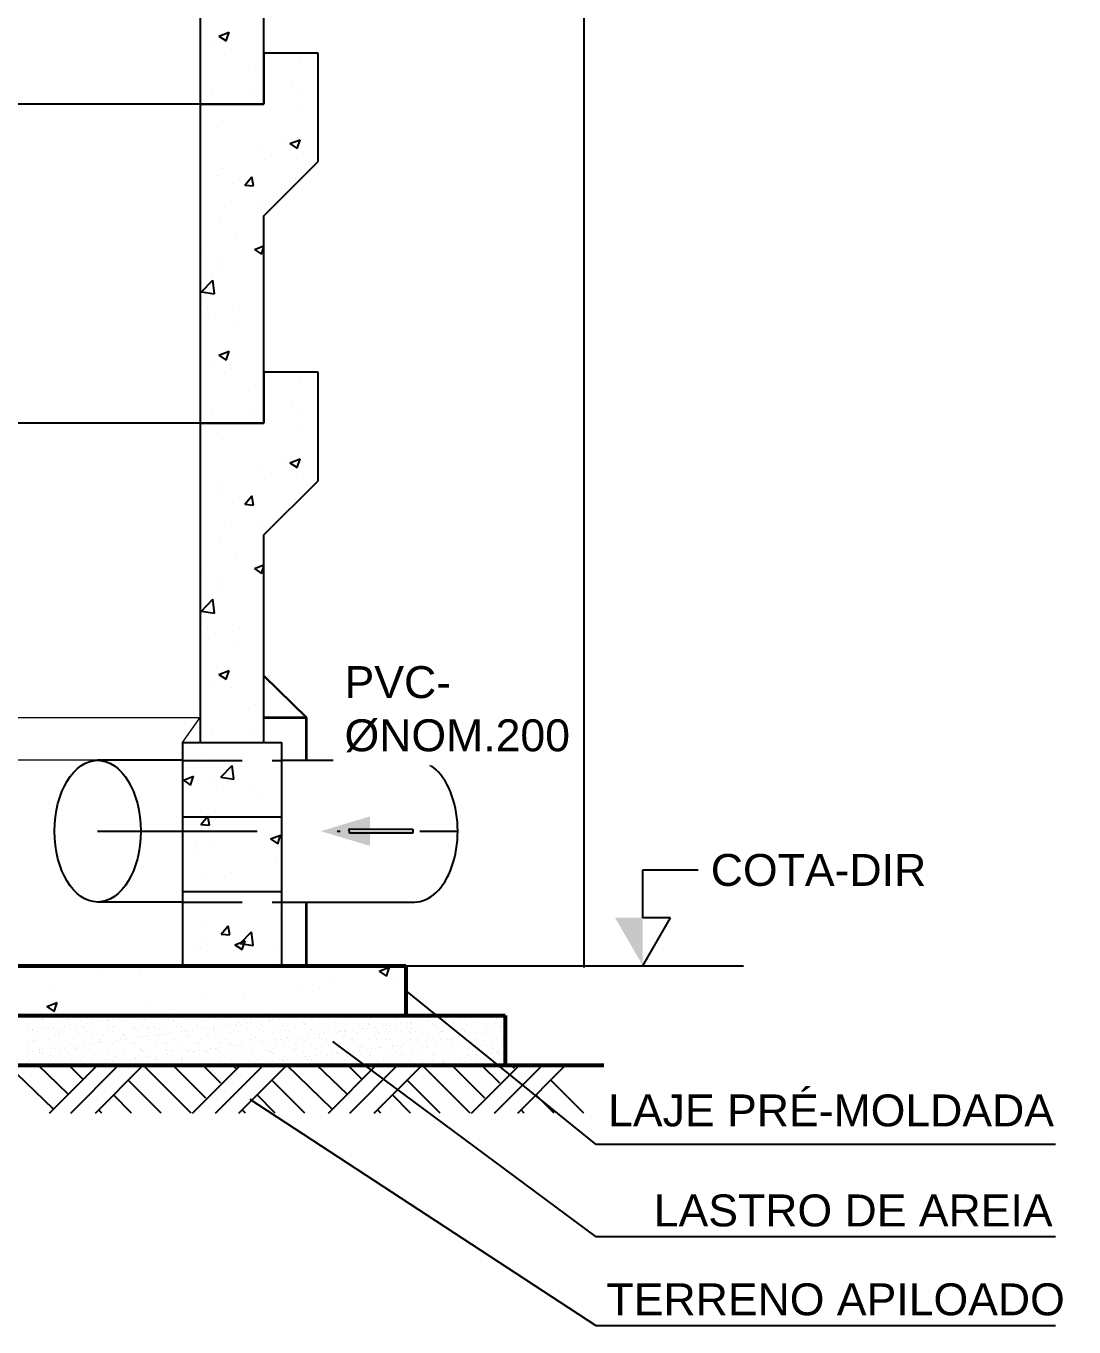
# Model space of a CAD drawing. Extents: x -160 to 364724, y -100 to 7353297.
# Drawn here: x 362164.61 to 362197.44, y 7349379.05 to 7349419.82 of the extents above; entities that cross this region are included whole.
import ezdxf
from ezdxf.enums import TextEntityAlignment as Align

# ---------------------------------------------------------------- set-up
doc = ezdxf.new("R2010")
doc.units = 0
doc.header["$LTSCALE"] = 5
for name, pattern in [('HIDDEN', [0.375, 0.25, -0.125]), ('SGC_DASHDOT', [1, 0.5, -0.25, 0, -0.25]), ('SGC_HIDDEN', [0.375, 0.25, -0.125])]:
    doc.linetypes.add(name, pattern=pattern)
doc.layers.add('AL3', color=3, linetype='Continuous', lineweight=35)
for name, color, linetype in [('desenho', 4, 'Continuous'), ('GER-SIMBOLOS', 1, 'Continuous'), ('PAREDE CONCRETO CORTE', 5, 'Continuous'), ('Paredes', 7, 'Continuous'), ('SANC_COTAS', 1, 'Continuous'), ('SANC_TEXTO', 2, 'Continuous'), ('SGC-Eixos', 253, 'SGC_DASHDOT'), ('SGC-PONTAS', 1, 'SGC_HIDDEN'), ('SGC-Tubos (Desenho Bifilar)', 3, 'Continuous'), ('VEGETAÇÃO', 7, 'Continuous'), ('VISTA 1', 1, 'Continuous'), ('VISTA 2', 2, 'Continuous'), ('VISTA 3', 3, 'Continuous')]:
    doc.layers.add(name, color=color, linetype=linetype)
doc.styles.add('R-80', font='arial.ttf')
doc.styles.get("Standard").update_dxf_attribs({"font": 'arial.ttf'})

msp = doc.modelspace()

# ---------------------------------------------------------------- hatches: boundary and pattern name
at = {"linetype": 'HIDDEN', "ltscale": 40}
for points in [[(362175.386, 7349395.052), (362173.842, 7349394.59), (362175.385, 7349394.126)], [(362174.734, 7349394.658), (362174.738, 7349394.526), (362176.731, 7349394.524), (362176.728, 7349394.656)]]:
    msp.add_hatch(color=256, dxfattribs=at).paths.add_polyline_path(points)

# ---------------------------------------------------------------- linework, layer by layer
for p, q in [((362174.738, 7349394.526), (362174.734, 7349394.658)), ((362174.734, 7349394.658), (362176.728, 7349394.656)), ((362176.728, 7349394.656), (362176.731, 7349394.524)), ((362176.731, 7349394.524), (362174.738, 7349394.526))]:
    msp.add_line(p, q, dxfattribs=at)
msp.add_solid([(362182.083, 7349390.391), (362182.079, 7349390.387), (362182.12, 7349390.353), (362182.116, 7349390.349)])
at = {"layer": 'AL3', "linetype": 'Continuous', "lineweight": 30}
msp.add_line((362173.396, 7349398.15), (362172.062, 7349399.458), dxfattribs=at)
at = {"layer": 'AL3'}
for p, q in [((362172.062, 7349398.15), (362173.396, 7349398.15)), ((362173.396, 7349396.81), (362173.396, 7349398.15)), ((362173.396, 7349390.37), (362173.396, 7349392.37))]:
    msp.add_line(p, q, dxfattribs=at)
at = {"layer": 'desenho', "color": 1}
for p, q in [((362170.062, 7349417.372), (362150.062, 7349417.372)), ((362170.062, 7349407.372), (362150.062, 7349407.372))]:
    msp.add_line(p, q, dxfattribs=at)
at = {"layer": 'GER-SIMBOLOS', "linetype": 'Continuous'}
for p, q in [((362183.93, 7349393.375), (362185.662, 7349393.375)), ((362183.93, 7349390.375), (362184.796, 7349391.875)), ((362184.796, 7349391.875), (362183.93, 7349391.875))]:
    msp.add_line(p, q, dxfattribs=at)
at = {"layer": 'GER-SIMBOLOS'}
for p, q in [((362183.93, 7349391.875), (362183.93, 7349393.375)), ((362165.463, 7349385.88), (362164.034, 7349387.258)), ((362165.929, 7349386.345), (362164.983, 7349387.258)), ((362165.342, 7349385.758), (362166.842, 7349387.258)), ((362166.395, 7349386.811), (362165.948, 7349387.258)), ((362166.008, 7349385.758), (362167.508, 7349387.258)), ((362166.779, 7349385.758), (362168.279, 7349387.258)), ((362169.779, 7349385.758), (362168.279, 7349387.258)), ((362170.245, 7349386.224), (362169.211, 7349387.258)), ((362169.827, 7349385.758), (362171.327, 7349387.258)), ((362170.711, 7349386.69), (362170.142, 7349387.258)), ((362170.545, 7349385.758), (362172.045, 7349387.258)), ((362171.176, 7349387.155), (362171.074, 7349387.258)), ((362171.274, 7349385.758), (362172.774, 7349387.258)), ((362174.204, 7349385.88), (362172.774, 7349387.258)), ((362174.669, 7349386.345), (362173.723, 7349387.258)), ((362174.082, 7349385.758), (362175.582, 7349387.258)), ((362175.135, 7349386.811), (362174.688, 7349387.258)), ((362174.748, 7349385.758), (362176.248, 7349387.258)), ((362175.519, 7349385.758), (362177.019, 7349387.258)), ((362178.519, 7349385.758), (362177.019, 7349387.258)), ((362178.985, 7349386.224), (362177.951, 7349387.258)), ((362178.567, 7349385.758), (362180.067, 7349387.258)), ((362179.451, 7349386.69), (362178.882, 7349387.258)), ((362179.285, 7349385.758), (362180.785, 7349387.258)), ((362179.916, 7349387.155), (362179.814, 7349387.258)), ((362180.014, 7349385.758), (362181.514, 7349387.258)), ((362168.843, 7349385.758), (362167.811, 7349386.79)), ((362173.343, 7349385.758), (362172.311, 7349386.79)), ((362177.583, 7349385.758), (362176.551, 7349386.79)), ((362182.083, 7349385.758), (362181.051, 7349386.79)), ((362167.911, 7349385.758), (362167.345, 7349386.324)), ((362172.411, 7349385.758), (362171.845, 7349386.324)), ((362176.652, 7349385.758), (362176.085, 7349386.324)), ((362181.151, 7349385.758), (362180.585, 7349386.324)), ((362166.98, 7349385.758), (362166.879, 7349385.859)), ((362171.48, 7349385.758), (362171.379, 7349385.859)), ((362175.72, 7349385.758), (362175.62, 7349385.859)), ((362180.22, 7349385.758), (362180.119, 7349385.859))]:
    msp.add_line(p, q, dxfattribs=at)
at = {"layer": 'GER-SIMBOLOS', "linetype": 'Continuous'}
msp.add_solid([(362183.93, 7349391.875), (362183.064, 7349391.875), (362183.93, 7349390.375)], dxfattribs=at)
at = {"layer": 'PAREDE CONCRETO CORTE'}
for p, q in [((362170.062, 7349427.372), (362170.062, 7349417.372)), ((362172.062, 7349417.372), (362172.062, 7349423.872)), ((362173.762, 7349418.972), (362172.062, 7349418.972)), ((362172.062, 7349418.972), (362172.062, 7349417.372)), ((362173.762, 7349415.572), (362173.762, 7349418.972)), ((362172.062, 7349417.372), (362170.062, 7349417.372)), ((362170.062, 7349417.372), (362170.062, 7349407.372)), ((362170.062, 7349417.372), (362172.062, 7349417.372)), ((362172.062, 7349413.872), (362173.762, 7349415.572)), ((362172.062, 7349407.372), (362172.062, 7349413.872)), ((362173.762, 7349408.972), (362172.062, 7349408.972)), ((362172.062, 7349408.972), (362172.062, 7349407.372)), ((362173.762, 7349405.572), (362173.762, 7349408.972)), ((362172.062, 7349407.372), (362170.062, 7349407.372)), ((362170.062, 7349407.372), (362170.062, 7349397.372)), ((362170.062, 7349407.372), (362172.062, 7349407.372)), ((362172.062, 7349403.872), (362173.762, 7349405.572)), ((362172.062, 7349397.372), (362172.062, 7349403.872)), ((362169.506, 7349397.372), (362169.506, 7349390.365)), ((362169.506, 7349397.372), (362172.618, 7349397.372)), ((362170.062, 7349397.372), (362172.062, 7349397.372)), ((362172.618, 7349390.37), (362172.618, 7349397.372)), ((362169.506, 7349395.037), (362172.618, 7349395.037)), ((362169.506, 7349392.701), (362172.618, 7349392.701))]:
    msp.add_line(p, q, dxfattribs=at)
at = {"layer": 'Paredes', "color": 2, "linetype": 'Continuous', "lineweight": 0}
for p, q in [((362150.062, 7349398.15), (362170.062, 7349398.15)), ((362169.506, 7349397.372), (362170.062, 7349398.15)), ((362169.477, 7349396.81), (362150.618, 7349396.81))]:
    msp.add_line(p, q, dxfattribs=at)
at = {"layer": 'SANC_COTAS'}
for p, q in [((362182.1, 7349390.32), (362182.1, 7349457.02)), ((362171.149, 7349390.37), (362182.15, 7349390.37)), ((362177.411, 7349390.375), (362187.084, 7349390.375))]:
    msp.add_line(p, q, dxfattribs=at)
at = {"layer": 'SGC-Eixos', "ltscale": 2}
msp.add_line((362166.851, 7349394.59), (362178.133, 7349394.59), dxfattribs=at)
at = {"layer": 'SGC-PONTAS', "ltscale": 1.5}
for p, q in [((362169.506, 7349396.805), (362172.618, 7349396.805)), ((362169.506, 7349392.365), (362172.618, 7349392.365))]:
    msp.add_line(p, q, dxfattribs=at)
at = {"layer": 'SGC-Tubos (Desenho Bifilar)'}
for p, q in [((362169.477, 7349396.81), (362166.851, 7349396.81)), ((362172.618, 7349396.81), (362176.78, 7349396.81)), ((362169.506, 7349392.37), (362166.851, 7349392.37)), ((362172.618, 7349392.37), (362176.78, 7349392.37))]:
    msp.add_line(p, q, dxfattribs=at)
msp.add_ellipse((362166.851, 7349394.59), major_axis=(0, -2.22), ratio=0.609336, dxfattribs=at)
msp.add_ellipse((362176.78, 7349394.59), major_axis=(0, -2.22), ratio=0.60934, start_param=0, end_param=3.141593, dxfattribs=at)
at = {"layer": 'VEGETAÇÃO', "color": 1, "linetype": 'Continuous'}
for p, q in [((362170.648, 7349419.503), (362170.968, 7349419.626)), ((362170.648, 7349419.503), (362170.876, 7349419.349)), ((362170.876, 7349419.349), (362170.968, 7349419.626)), ((362170.094, 7349419.127), (362170.094, 7349419.127)), ((362170.497, 7349419.259), (362170.497, 7349419.259)), ((362171.058, 7349419.091), (362171.058, 7349419.091)), ((362173.178, 7349418.713), (362173.178, 7349418.713)), ((362171.81, 7349418.554), (362171.81, 7349418.554)), ((362172.969, 7349417.978), (362172.969, 7349417.978)), ((362170.441, 7349417.737), (362170.441, 7349417.737)), ((362171.778, 7349417.704), (362171.778, 7349417.704)), ((362173.231, 7349417.764), (362173.231, 7349417.764)), ((362173.122, 7349417.191), (362173.122, 7349417.191)), ((362170.775, 7349416.869), (362170.775, 7349416.869)), ((362172.642, 7349416.342), (362172.642, 7349416.342)), ((362172.873, 7349416.133), (362173.193, 7349416.256)), ((362173.101, 7349415.98), (362173.193, 7349416.256)), ((362172.029, 7349415.961), (362172.029, 7349415.961)), ((362172.873, 7349416.133), (362173.101, 7349415.98)), ((362173.173, 7349416.112), (362173.173, 7349416.112)), ((362172.079, 7349415.642), (362172.079, 7349415.642)), ((362173.067, 7349415.669), (362173.067, 7349415.669)), ((362170.602, 7349415.13), (362170.602, 7349415.13)), ((362170.719, 7349415.347), (362170.719, 7349415.347)), ((362171.458, 7349414.832), (362171.679, 7349415.094)), ((362171.732, 7349414.808), (362171.679, 7349415.094)), ((362173.043, 7349415.027), (362173.043, 7349415.027)), ((362171.071, 7349414.881), (362171.071, 7349414.881)), ((362171.458, 7349414.832), (362171.732, 7349414.808)), ((362170.826, 7349414.158), (362170.826, 7349414.158)), ((362171.97, 7349414.308), (362171.97, 7349414.308)), ((362170.663, 7349413.825), (362170.663, 7349413.825)), ((362171.169, 7349413.318), (362171.169, 7349413.318)), ((362171.761, 7349412.818), (362172.062, 7349412.934)), ((362170.151, 7349412.823), (362170.151, 7349412.823)), ((362171.761, 7349412.818), (362171.988, 7349412.665)), ((362171.988, 7349412.665), (362172.062, 7349412.884)), ((362170.608, 7349412.303), (362170.608, 7349412.303)), ((362170.768, 7349412.505), (362170.768, 7349412.505)), ((362170.103, 7349411.487), (362170.46, 7349411.859)), ((362170.51, 7349411.424), (362170.46, 7349411.859)), ((362170.104, 7349411.487), (362170.51, 7349411.424)), ((362170.279, 7349410.981), (362170.279, 7349410.981)), ((362171.297, 7349410.93), (362171.297, 7349410.93)), ((362170.552, 7349410.781), (362170.552, 7349410.781)), ((362171.243, 7349410.367), (362171.243, 7349410.367)), ((362170.497, 7349409.259), (362170.497, 7349409.259)), ((362170.648, 7349409.503), (362170.968, 7349409.626)), ((362170.648, 7349409.503), (362170.876, 7349409.349)), ((362170.876, 7349409.349), (362170.968, 7349409.626)), ((362170.094, 7349409.127), (362170.094, 7349409.127)), ((362171.058, 7349409.091), (362171.058, 7349409.091)), ((362171.81, 7349408.554), (362171.81, 7349408.554)), ((362173.178, 7349408.713), (362173.178, 7349408.713)), ((362170.441, 7349407.737), (362170.441, 7349407.737)), ((362171.778, 7349407.704), (362171.778, 7349407.704)), ((362172.969, 7349407.978), (362172.969, 7349407.978)), ((362173.231, 7349407.764), (362173.231, 7349407.764)), ((362170.775, 7349406.869), (362170.775, 7349406.869)), ((362173.122, 7349407.191), (362173.122, 7349407.191)), ((362172.642, 7349406.342), (362172.642, 7349406.342)), ((362172.873, 7349406.133), (362173.193, 7349406.256)), ((362172.873, 7349406.133), (362173.101, 7349405.98)), ((362173.101, 7349405.98), (362173.193, 7349406.256)), ((362173.173, 7349406.112), (362173.173, 7349406.112)), ((362172.029, 7349405.961), (362172.029, 7349405.961)), ((362172.079, 7349405.642), (362172.079, 7349405.642)), ((362173.067, 7349405.669), (362173.067, 7349405.669)), ((362170.719, 7349405.347), (362170.719, 7349405.347)), ((362170.602, 7349405.13), (362170.602, 7349405.13)), ((362171.071, 7349404.881), (362171.071, 7349404.881)), ((362171.458, 7349404.832), (362171.679, 7349405.094)), ((362171.458, 7349404.832), (362171.732, 7349404.808)), ((362171.732, 7349404.808), (362171.679, 7349405.094)), ((362173.043, 7349405.027), (362173.043, 7349405.027)), ((362170.826, 7349404.158), (362170.826, 7349404.158)), ((362171.97, 7349404.308), (362171.97, 7349404.308)), ((362170.663, 7349403.825), (362170.663, 7349403.825)), ((362171.169, 7349403.318), (362171.169, 7349403.318)), ((362170.151, 7349402.823), (362170.151, 7349402.823)), ((362171.761, 7349402.818), (362172.062, 7349402.934)), ((362171.761, 7349402.818), (362171.988, 7349402.665)), ((362171.988, 7349402.665), (362172.062, 7349402.884)), ((362170.768, 7349402.505), (362170.768, 7349402.505)), ((362170.608, 7349402.303), (362170.608, 7349402.303)), ((362170.103, 7349401.487), (362170.46, 7349401.859)), ((362170.51, 7349401.424), (362170.46, 7349401.859)), ((362170.104, 7349401.487), (362170.51, 7349401.424)), ((362170.279, 7349400.981), (362170.279, 7349400.981)), ((362170.552, 7349400.781), (362170.552, 7349400.781)), ((362171.297, 7349400.93), (362171.297, 7349400.93)), ((362171.243, 7349400.367), (362171.243, 7349400.367)), ((362170.648, 7349399.503), (362170.968, 7349399.626)), ((362170.648, 7349399.503), (362170.876, 7349399.349)), ((362170.876, 7349399.349), (362170.968, 7349399.626)), ((362170.094, 7349399.127), (362170.094, 7349399.127)), ((362170.497, 7349399.259), (362170.497, 7349399.259)), ((362171.058, 7349399.091), (362171.058, 7349399.091)), ((362171.81, 7349398.554), (362171.81, 7349398.554)), ((362170.441, 7349397.737), (362170.441, 7349397.737)), ((362171.778, 7349397.704), (362171.778, 7349397.704)), ((362170.137, 7349397.033), (362170.137, 7349397.033)), ((362170.71, 7349396.277), (362171.066, 7349396.648)), ((362171.116, 7349396.214), (362171.066, 7349396.648)), ((362169.536, 7349396.187), (362169.856, 7349396.31)), ((362169.763, 7349396.034), (362169.856, 7349396.31)), ((362170.386, 7349396.215), (362170.386, 7349396.215)), ((362170.71, 7349396.277), (362171.116, 7349396.214)), ((362170.92, 7349396.218), (362170.92, 7349396.218)), ((362169.536, 7349396.187), (362169.763, 7349396.034)), ((362170.576, 7349395.9), (362170.576, 7349395.9)), ((362171.72, 7349396.051), (362171.72, 7349396.051)), ((362171.884, 7349395.604), (362171.884, 7349395.604)), ((362170.082, 7349394.801), (362170.303, 7349395.064)), ((362170.356, 7349394.778), (362170.303, 7349395.064)), ((362170.082, 7349394.801), (362170.355, 7349394.778)), ((362170.33, 7349394.693), (362170.33, 7349394.693)), ((362172.615, 7349394.763), (362172.615, 7349394.763)), ((362169.949, 7349394.305), (362169.949, 7349394.305)), ((362170.518, 7349394.248), (362170.518, 7349394.248)), ((362172.249, 7349394.476), (362172.249, 7349394.476)), ((362172.265, 7349394.346), (362172.585, 7349394.469)), ((362172.265, 7349394.347), (362172.492, 7349394.193)), ((362172.492, 7349394.193), (362172.585, 7349394.469)), ((362170.01, 7349393.894), (362170.01, 7349393.894)), ((362172.451, 7349393.791), (362172.451, 7349393.791)), ((362170.274, 7349393.171), (362170.274, 7349393.171)), ((362171.044, 7349393.302), (362171.044, 7349393.302)), ((362171.046, 7349392.672), (362171.046, 7349392.672)), ((362172.566, 7349391.971), (362172.566, 7349391.971)), ((362170.219, 7349391.649), (362170.219, 7349391.649)), ((362170.717, 7349391.362), (362170.937, 7349391.625)), ((362170.717, 7349391.362), (362170.99, 7349391.339)), ((362170.99, 7349391.339), (362170.937, 7349391.625)), ((362171.316, 7349391.067), (362171.672, 7349391.438)), ((362171.561, 7349391.454), (362171.561, 7349391.454)), ((362171.722, 7349391.003), (362171.672, 7349391.438)), ((362170.084, 7349390.943), (362170.084, 7349390.943)), ((362170.124, 7349391.244), (362170.124, 7349391.244)), ((362171.152, 7349391.031), (362171.473, 7349391.154)), ((362171.153, 7349391.031), (362171.38, 7349390.878)), ((362171.316, 7349391.066), (362171.722, 7349391.003)), ((362171.38, 7349390.878), (362171.473, 7349391.154)), ((362169.844, 7349390.869), (362169.844, 7349390.869)), ((362172.525, 7349390.84), (362172.525, 7349390.84)), ((362166.836, 7349390.238), (362166.836, 7349390.238)), ((362168.16, 7349390.146), (362168.16, 7349390.146)), ((362172.511, 7349390.449), (362172.511, 7349390.449)), ((362175.672, 7349390.202), (362175.992, 7349390.325)), ((362175.672, 7349390.202), (362175.899, 7349390.049)), ((362175.899, 7349390.049), (362175.992, 7349390.325)), ((362173.136, 7349389.717), (362173.136, 7349389.717)), ((362174.28, 7349389.868), (362174.28, 7349389.868)), ((362176.012, 7349390.096), (362176.012, 7349390.096)), ((362176.121, 7349389.966), (362176.121, 7349389.966)), ((362165.494, 7349389.688), (362165.494, 7349389.688)), ((362170.248, 7349389.337), (362170.248, 7349389.337)), ((362171.464, 7349389.351), (362171.464, 7349389.351)), ((362173.811, 7349389.673), (362173.811, 7349389.673)), ((362165.26, 7349389.094), (362165.58, 7349389.217)), ((362165.26, 7349389.094), (362165.487, 7349388.941)), ((362165.487, 7349388.941), (362165.58, 7349389.217)), ((362167.372, 7349388.958), (362167.372, 7349388.958)), ((362168.517, 7349389.109), (362168.517, 7349389.109)), ((362169.089, 7349389.008), (362169.089, 7349389.008)), ((362164.982, 7349388.635), (362164.982, 7349388.635)), ((362165.096, 7349388.732), (362165.096, 7349388.732)), ((362165.111, 7349388.691), (362165.111, 7349388.691)), ((362165.143, 7349388.689), (362165.143, 7349388.689)), ((362165.364, 7349388.486), (362165.364, 7349388.486)), ((362165.632, 7349388.632), (362165.632, 7349388.632)), ((362165.826, 7349388.483), (362165.826, 7349388.483)), ((362165.902, 7349388.693), (362165.902, 7349388.693)), ((362165.958, 7349388.501), (362165.958, 7349388.501)), ((362166.128, 7349388.709), (362166.128, 7349388.709)), ((362166.164, 7349388.528), (362166.164, 7349388.528)), ((362166.318, 7349388.657), (362166.318, 7349388.657)), ((362166.381, 7349388.478), (362166.381, 7349388.478)), ((362166.509, 7349388.573), (362166.509, 7349388.573)), ((362166.641, 7349388.591), (362166.641, 7349388.591)), ((362166.693, 7349388.694), (362166.693, 7349388.694)), ((362166.848, 7349388.618), (362166.848, 7349388.618)), ((362166.983, 7349388.665), (362166.983, 7349388.665)), ((362167.144, 7349388.7), (362167.144, 7349388.7)), ((362167.191, 7349388.658), (362167.191, 7349388.658)), ((362167.193, 7349388.663), (362167.193, 7349388.663)), ((362167.325, 7349388.681), (362167.325, 7349388.681)), ((362167.484, 7349388.696), (362167.484, 7349388.696)), ((362167.532, 7349388.708), (362167.532, 7349388.708)), ((362167.633, 7349388.662), (362167.633, 7349388.662)), ((362167.877, 7349388.753), (362167.877, 7349388.753)), ((362168.009, 7349388.771), (362168.009, 7349388.771)), ((362168.176, 7349388.678), (362168.176, 7349388.678)), ((362168.215, 7349388.798), (362168.215, 7349388.798)), ((362168.275, 7349388.697), (362168.275, 7349388.697)), ((362168.319, 7349388.687), (362168.319, 7349388.687)), ((362168.984, 7349388.695), (362168.984, 7349388.695)), ((362169.066, 7349388.698), (362169.066, 7349388.698)), ((362169.192, 7349388.669), (362169.192, 7349388.669)), ((362169.239, 7349388.626), (362169.239, 7349388.626)), ((362169.634, 7349388.692), (362169.634, 7349388.692)), ((362169.857, 7349388.7), (362169.857, 7349388.7)), ((362170.223, 7349388.647), (362170.223, 7349388.647)), ((362170.32, 7349388.717), (362170.32, 7349388.717)), ((362170.648, 7349388.701), (362170.648, 7349388.701)), ((362170.846, 7349388.487), (362170.846, 7349388.487)), ((362170.978, 7349388.504), (362170.978, 7349388.504)), ((362170.984, 7349388.725), (362170.984, 7349388.725)), ((362171.184, 7349388.531), (362171.184, 7349388.531)), ((362171.24, 7349388.638), (362171.24, 7349388.638)), ((362171.286, 7349388.595), (362171.286, 7349388.595)), ((362171.328, 7349388.487), (362171.328, 7349388.487)), ((362171.439, 7349388.703), (362171.439, 7349388.703)), ((362171.529, 7349388.577), (362171.529, 7349388.577)), ((362171.634, 7349388.722), (362171.634, 7349388.722)), ((362171.662, 7349388.594), (362171.662, 7349388.594)), ((362171.868, 7349388.621), (362171.868, 7349388.621)), ((362171.993, 7349388.496), (362171.993, 7349388.496)), ((362172.055, 7349388.814), (362172.15, 7349388.851)), ((362172.138, 7349388.814), (362172.15, 7349388.851)), ((362172.213, 7349388.667), (362172.213, 7349388.667)), ((362172.23, 7349388.704), (362172.23, 7349388.704)), ((362172.271, 7349388.616), (362172.271, 7349388.616)), ((362172.32, 7349388.747), (362172.32, 7349388.747)), ((362172.345, 7349388.684), (362172.345, 7349388.684)), ((362172.552, 7349388.711), (362172.552, 7349388.711)), ((362172.643, 7349388.492), (362172.643, 7349388.492)), ((362172.897, 7349388.757), (362172.897, 7349388.757)), ((362172.985, 7349388.755), (362172.985, 7349388.755)), ((362173.021, 7349388.706), (362173.021, 7349388.706)), ((362173.029, 7349388.774), (362173.029, 7349388.774)), ((362173.236, 7349388.801), (362173.236, 7349388.801)), ((362173.287, 7349388.607), (362173.287, 7349388.607)), ((362173.329, 7349388.517), (362173.329, 7349388.517)), ((362173.334, 7349388.564), (362173.334, 7349388.564)), ((362173.635, 7349388.752), (362173.635, 7349388.752)), ((362173.812, 7349388.707), (362173.812, 7349388.707)), ((362173.993, 7349388.526), (362173.993, 7349388.526)), ((362174.098, 7349388.787), (362174.098, 7349388.787)), ((362174.319, 7349388.584), (362174.319, 7349388.584)), ((362174.321, 7349388.777), (362174.321, 7349388.777)), ((362174.603, 7349388.709), (362174.603, 7349388.709)), ((362174.643, 7349388.523), (362174.643, 7349388.523)), ((362174.986, 7349388.785), (362174.986, 7349388.785)), ((362175.082, 7349388.807), (362175.082, 7349388.807)), ((362175.329, 7349388.547), (362175.329, 7349388.547)), ((362175.335, 7349388.576), (362175.335, 7349388.576)), ((362175.382, 7349388.533), (362175.382, 7349388.533)), ((362175.394, 7349388.71), (362175.394, 7349388.71)), ((362175.635, 7349388.782), (362175.635, 7349388.782)), ((362175.866, 7349388.49), (362175.866, 7349388.49)), ((362175.994, 7349388.556), (362175.994, 7349388.556)), ((362175.998, 7349388.507), (362175.998, 7349388.507)), ((362176.099, 7349388.799), (362176.099, 7349388.799)), ((362176.145, 7349388.756), (362176.145, 7349388.756)), ((362176.185, 7349388.711), (362176.185, 7349388.711)), ((362176.205, 7349388.535), (362176.205, 7349388.535)), ((362176.322, 7349388.807), (362176.322, 7349388.807)), ((362176.366, 7349388.553), (362176.366, 7349388.553)), ((362176.55, 7349388.58), (362176.55, 7349388.58)), ((362176.644, 7349388.553), (362176.644, 7349388.553)), ((362176.682, 7349388.597), (362176.682, 7349388.597)), ((362176.888, 7349388.625), (362176.888, 7349388.625)), ((362176.976, 7349388.713), (362176.976, 7349388.713)), ((362177.13, 7349388.776), (362177.13, 7349388.776)), ((362177.233, 7349388.67), (362177.233, 7349388.67)), ((362177.33, 7349388.577), (362177.33, 7349388.577)), ((362177.365, 7349388.687), (362177.365, 7349388.687)), ((362177.383, 7349388.545), (362177.383, 7349388.545)), ((362177.43, 7349388.502), (362177.43, 7349388.502)), ((362177.572, 7349388.715), (362177.572, 7349388.715)), ((362177.636, 7349388.812), (362177.636, 7349388.812)), ((362177.767, 7349388.714), (362177.767, 7349388.714)), ((362177.917, 7349388.76), (362177.917, 7349388.76)), ((362177.995, 7349388.586), (362177.995, 7349388.586)), ((362178.049, 7349388.777), (362178.049, 7349388.777)), ((362178.146, 7349388.767), (362178.146, 7349388.767)), ((362178.193, 7349388.725), (362178.193, 7349388.725)), ((362178.256, 7349388.805), (362178.256, 7349388.805)), ((362178.414, 7349388.522), (362178.414, 7349388.522)), ((362178.558, 7349388.716), (362178.558, 7349388.716)), ((362178.644, 7349388.583), (362178.644, 7349388.583)), ((362179.178, 7349388.745), (362179.178, 7349388.745)), ((362179.33, 7349388.607), (362179.33, 7349388.607)), ((362179.349, 7349388.717), (362179.349, 7349388.717)), ((362179.43, 7349388.513), (362179.43, 7349388.513)), ((362179.477, 7349388.47), (362179.477, 7349388.47)), ((362164.64, 7349388.372), (362164.64, 7349388.372)), ((362164.797, 7349388.348), (362164.797, 7349388.348)), ((362164.823, 7349388.369), (362164.823, 7349388.369)), ((362164.93, 7349388.301), (362164.93, 7349388.301)), ((362164.998, 7349388.146), (362164.998, 7349388.146)), ((362165.142, 7349388.393), (362165.142, 7349388.393)), ((362165.274, 7349388.411), (362165.274, 7349388.411)), ((362165.326, 7349388.397), (362165.326, 7349388.397)), ((362165.481, 7349388.438), (362165.481, 7349388.438)), ((362165.614, 7349388.371), (362165.614, 7349388.371)), ((362165.617, 7349388.255), (362165.617, 7349388.255)), ((362165.648, 7349388.142), (362165.648, 7349388.142)), ((362165.664, 7349388.212), (362165.664, 7349388.212)), ((362165.721, 7349388.302), (362165.721, 7349388.302)), ((362165.991, 7349388.405), (362165.991, 7349388.405)), ((362166.334, 7349388.167), (362166.334, 7349388.167)), ((362166.405, 7349388.372), (362166.405, 7349388.372)), ((362166.427, 7349388.435), (362166.427, 7349388.435)), ((362166.512, 7349388.304), (362166.512, 7349388.304)), ((362166.641, 7349388.402), (362166.641, 7349388.402)), ((362166.648, 7349388.232), (362166.648, 7349388.232)), ((362166.999, 7349388.176), (362166.999, 7349388.176)), ((362167.196, 7349388.373), (362167.196, 7349388.373)), ((362167.303, 7349388.305), (362167.303, 7349388.305)), ((362167.327, 7349388.427), (362167.327, 7349388.427)), ((362167.412, 7349388.455), (362167.412, 7349388.455)), ((362167.649, 7349388.173), (362167.649, 7349388.173)), ((362167.665, 7349388.223), (362167.665, 7349388.223)), ((362167.712, 7349388.181), (362167.712, 7349388.181)), ((362167.766, 7349388.081), (362167.766, 7349388.081)), ((362167.987, 7349388.375), (362167.987, 7349388.375)), ((362167.991, 7349388.435), (362167.991, 7349388.435)), ((362168.094, 7349388.307), (362168.094, 7349388.307)), ((362168.111, 7349388.127), (362168.111, 7349388.127)), ((362168.243, 7349388.144), (362168.243, 7349388.144)), ((362168.335, 7349388.197), (362168.335, 7349388.197)), ((362168.428, 7349388.446), (362168.428, 7349388.446)), ((362168.45, 7349388.171), (362168.45, 7349388.171)), ((362168.475, 7349388.403), (362168.475, 7349388.403)), ((362168.48, 7349388.061), (362168.48, 7349388.061)), ((362168.641, 7349388.432), (362168.641, 7349388.432)), ((362168.696, 7349388.201), (362168.696, 7349388.201)), ((362168.778, 7349388.376), (362168.778, 7349388.376)), ((362168.795, 7349388.217), (362168.795, 7349388.217)), ((362168.885, 7349388.308), (362168.885, 7349388.308)), ((362168.927, 7349388.234), (362168.927, 7349388.234)), ((362169, 7349388.206), (362169, 7349388.206)), ((362169.133, 7349388.261), (362169.133, 7349388.261)), ((362169.271, 7349388.062), (362169.271, 7349388.062)), ((362169.327, 7349388.457), (362169.327, 7349388.457)), ((362169.46, 7349388.424), (362169.46, 7349388.424)), ((362169.478, 7349388.307), (362169.478, 7349388.307)), ((362169.569, 7349388.378), (362169.569, 7349388.378)), ((362169.61, 7349388.324), (362169.61, 7349388.324)), ((362169.65, 7349388.203), (362169.65, 7349388.203)), ((362169.676, 7349388.309), (362169.676, 7349388.309)), ((362169.713, 7349388.192), (362169.713, 7349388.192)), ((362169.759, 7349388.149), (362169.759, 7349388.149)), ((362169.817, 7349388.351), (362169.817, 7349388.351)), ((362169.992, 7349388.465), (362169.992, 7349388.465)), ((362170.062, 7349388.064), (362170.062, 7349388.064)), ((362170.162, 7349388.397), (362170.162, 7349388.397)), ((362170.294, 7349388.414), (362170.294, 7349388.414)), ((362170.336, 7349388.227), (362170.336, 7349388.227)), ((362170.36, 7349388.379), (362170.36, 7349388.379)), ((362170.467, 7349388.311), (362170.467, 7349388.311)), ((362170.476, 7349388.415), (362170.476, 7349388.415)), ((362170.501, 7349388.441), (362170.501, 7349388.441)), ((362170.523, 7349388.372), (362170.523, 7349388.372)), ((362170.642, 7349388.462), (362170.642, 7349388.462)), ((362170.744, 7349388.17), (362170.744, 7349388.17)), ((362170.853, 7349388.065), (362170.853, 7349388.065)), ((362171, 7349388.236), (362171, 7349388.236)), ((362171.151, 7349388.381), (362171.151, 7349388.381)), ((362171.258, 7349388.312), (362171.258, 7349388.312)), ((362171.507, 7349388.393), (362171.507, 7349388.393)), ((362171.644, 7349388.067), (362171.644, 7349388.067)), ((362171.65, 7349388.233), (362171.65, 7349388.233)), ((362171.76, 7349388.161), (362171.76, 7349388.161)), ((362171.807, 7349388.118), (362171.807, 7349388.118)), ((362171.942, 7349388.382), (362171.942, 7349388.382)), ((362172.049, 7349388.314), (362172.049, 7349388.314)), ((362172.336, 7349388.257), (362172.336, 7349388.257)), ((362172.435, 7349388.068), (362172.435, 7349388.068)), ((362172.524, 7349388.384), (362172.524, 7349388.384)), ((362172.571, 7349388.341), (362172.571, 7349388.341)), ((362172.733, 7349388.383), (362172.733, 7349388.383)), ((362172.786, 7349388.085), (362172.786, 7349388.085)), ((362172.792, 7349388.139), (362172.792, 7349388.139)), ((362172.84, 7349388.315), (362172.84, 7349388.315)), ((362173.001, 7349388.266), (362173.001, 7349388.266)), ((362173.131, 7349388.13), (362173.131, 7349388.13)), ((362173.226, 7349388.07), (362173.226, 7349388.07)), ((362173.263, 7349388.147), (362173.263, 7349388.147)), ((362173.47, 7349388.175), (362173.47, 7349388.175)), ((362173.524, 7349388.385), (362173.524, 7349388.385)), ((362173.555, 7349388.362), (362173.555, 7349388.362)), ((362173.631, 7349388.317), (362173.631, 7349388.317)), ((362173.651, 7349388.263), (362173.651, 7349388.263)), ((362173.808, 7349388.13), (362173.808, 7349388.13)), ((362173.815, 7349388.22), (362173.815, 7349388.22)), ((362173.855, 7349388.087), (362173.855, 7349388.087)), ((362173.947, 7349388.237), (362173.947, 7349388.237)), ((362174.017, 7349388.071), (362174.017, 7349388.071)), ((362174.153, 7349388.265), (362174.153, 7349388.265)), ((362174.315, 7349388.386), (362174.315, 7349388.386)), ((362174.337, 7349388.287), (362174.337, 7349388.287)), ((362174.422, 7349388.318), (362174.422, 7349388.318)), ((362174.498, 7349388.31), (362174.498, 7349388.31)), ((362174.572, 7349388.353), (362174.572, 7349388.353)), ((362174.618, 7349388.31), (362174.618, 7349388.31)), ((362174.631, 7349388.327), (362174.631, 7349388.327)), ((362174.808, 7349388.072), (362174.808, 7349388.072)), ((362174.837, 7349388.355), (362174.837, 7349388.355)), ((362174.839, 7349388.107), (362174.839, 7349388.107)), ((362175.002, 7349388.296), (362175.002, 7349388.296)), ((362175.106, 7349388.388), (362175.106, 7349388.388)), ((362175.182, 7349388.4), (362175.182, 7349388.4)), ((362175.213, 7349388.32), (362175.213, 7349388.32)), ((362175.314, 7349388.417), (362175.314, 7349388.417)), ((362175.521, 7349388.445), (362175.521, 7349388.445)), ((362175.599, 7349388.074), (362175.599, 7349388.074)), ((362175.603, 7349388.33), (362175.603, 7349388.33)), ((362175.651, 7349388.293), (362175.651, 7349388.293)), ((362175.856, 7349388.099), (362175.856, 7349388.099)), ((362175.897, 7349388.389), (362175.897, 7349388.389)), ((362176.004, 7349388.321), (362176.004, 7349388.321)), ((362176.01, 7349388.066), (362176.01, 7349388.066)), ((362176.338, 7349388.318), (362176.338, 7349388.318)), ((362176.39, 7349388.075), (362176.39, 7349388.075)), ((362176.619, 7349388.322), (362176.619, 7349388.322)), ((362176.66, 7349388.063), (362176.66, 7349388.063)), ((362176.666, 7349388.279), (362176.666, 7349388.279)), ((362176.688, 7349388.391), (362176.688, 7349388.391)), ((362176.795, 7349388.322), (362176.795, 7349388.322)), ((362176.887, 7349388.076), (362176.887, 7349388.076)), ((362177.002, 7349388.326), (362177.002, 7349388.326)), ((362177.181, 7349388.077), (362177.181, 7349388.077)), ((362177.346, 7349388.088), (362177.346, 7349388.088)), ((362177.479, 7349388.392), (362177.479, 7349388.392)), ((362177.586, 7349388.324), (362177.586, 7349388.324)), ((362177.6, 7349388.061), (362177.6, 7349388.061)), ((362177.651, 7349388.299), (362177.651, 7349388.299)), ((362177.652, 7349388.323), (362177.652, 7349388.323)), ((362177.806, 7349388.088), (362177.806, 7349388.088)), ((362177.903, 7349388.067), (362177.903, 7349388.067)), ((362177.972, 7349388.078), (362177.972, 7349388.078)), ((362178.011, 7349388.096), (362178.011, 7349388.096)), ((362178.151, 7349388.133), (362178.151, 7349388.133)), ((362178.27, 7349388.394), (362178.27, 7349388.394)), ((362178.283, 7349388.151), (362178.283, 7349388.151)), ((362178.338, 7349388.348), (362178.338, 7349388.348)), ((362178.377, 7349388.325), (362178.377, 7349388.325)), ((362178.49, 7349388.178), (362178.49, 7349388.178)), ((362178.66, 7349388.093), (362178.66, 7349388.093)), ((362178.667, 7349388.29), (362178.667, 7349388.29)), ((362178.714, 7349388.248), (362178.714, 7349388.248)), ((362178.763, 7349388.08), (362178.763, 7349388.08)), ((362178.835, 7349388.223), (362178.835, 7349388.223)), ((362178.967, 7349388.241), (362178.967, 7349388.241)), ((362179.003, 7349388.356), (362179.003, 7349388.356)), ((362179.061, 7349388.395), (362179.061, 7349388.395)), ((362179.168, 7349388.327), (362179.168, 7349388.327)), ((362179.174, 7349388.268), (362179.174, 7349388.268)), ((362179.346, 7349388.118), (362179.346, 7349388.118)), ((362179.519, 7349388.313), (362179.519, 7349388.313)), ((362179.554, 7349388.081), (362179.554, 7349388.081)), ((362164.656, 7349387.883), (362164.656, 7349387.883)), ((362164.692, 7349387.677), (362164.692, 7349387.677)), ((362164.824, 7349387.694), (362164.824, 7349387.694)), ((362164.854, 7349388.032), (362164.854, 7349388.032)), ((362164.9, 7349387.989), (362164.9, 7349387.989)), ((362165.014, 7349387.656), (362165.014, 7349387.656)), ((362165.028, 7349387.733), (362165.028, 7349387.733)), ((362165.031, 7349387.721), (362165.031, 7349387.721)), ((362165.121, 7349387.786), (362165.121, 7349387.786)), ((362165.135, 7349387.665), (362165.135, 7349387.665)), ((362165.316, 7349388.055), (362165.316, 7349388.055)), ((362165.342, 7349387.907), (362165.342, 7349387.907)), ((362165.376, 7349387.767), (362165.376, 7349387.767)), ((362165.508, 7349387.784), (362165.508, 7349387.784)), ((362165.664, 7349387.653), (362165.664, 7349387.653)), ((362165.715, 7349387.811), (362165.715, 7349387.811)), ((362165.819, 7349387.734), (362165.819, 7349387.734)), ((362165.885, 7349388.009), (362165.885, 7349388.009)), ((362165.926, 7349387.666), (362165.926, 7349387.666)), ((362166.007, 7349387.916), (362166.007, 7349387.916)), ((362166.06, 7349387.857), (362166.06, 7349387.857)), ((362166.107, 7349388.057), (362166.107, 7349388.057)), ((362166.138, 7349387.778), (362166.138, 7349387.778)), ((362166.184, 7349387.735), (362166.184, 7349387.735)), ((362166.192, 7349387.874), (362166.192, 7349387.874)), ((362166.35, 7349387.678), (362166.35, 7349387.678)), ((362166.398, 7349387.901), (362166.398, 7349387.901)), ((362166.61, 7349387.736), (362166.61, 7349387.736)), ((362166.657, 7349387.913), (362166.657, 7349387.913)), ((362166.717, 7349387.668), (362166.717, 7349387.668)), ((362166.743, 7349387.947), (362166.743, 7349387.947)), ((362166.876, 7349387.964), (362166.876, 7349387.964)), ((362166.898, 7349388.058), (362166.898, 7349388.058)), ((362166.901, 7349388), (362166.901, 7349388)), ((362166.948, 7349387.958), (362166.948, 7349387.958)), ((362167.015, 7349387.686), (362167.015, 7349387.686)), ((362167.082, 7349387.991), (362167.082, 7349387.991)), ((362167.169, 7349387.755), (362167.169, 7349387.755)), ((362167.343, 7349387.937), (362167.343, 7349387.937)), ((362167.401, 7349387.737), (362167.401, 7349387.737)), ((362167.427, 7349388.037), (362167.427, 7349388.037)), ((362167.508, 7349387.669), (362167.508, 7349387.669)), ((362167.559, 7349388.054), (362167.559, 7349388.054)), ((362167.665, 7349387.683), (362167.665, 7349387.683)), ((362167.689, 7349388.06), (362167.689, 7349388.06)), ((362167.933, 7349387.978), (362167.933, 7349387.978)), ((362168.007, 7349387.946), (362168.007, 7349387.946)), ((362168.185, 7349387.746), (362168.185, 7349387.746)), ((362168.192, 7349387.739), (362168.192, 7349387.739)), ((362168.232, 7349387.703), (362168.232, 7349387.703)), ((362168.299, 7349387.671), (362168.299, 7349387.671)), ((362168.351, 7349387.708), (362168.351, 7349387.708)), ((362168.657, 7349387.943), (362168.657, 7349387.943)), ((362168.949, 7349387.969), (362168.949, 7349387.969)), ((362168.983, 7349387.74), (362168.983, 7349387.74)), ((362168.996, 7349387.926), (362168.996, 7349387.926)), ((362169.016, 7349387.716), (362169.016, 7349387.716)), ((362169.09, 7349387.672), (362169.09, 7349387.672)), ((362169.217, 7349387.724), (362169.217, 7349387.724)), ((362169.343, 7349387.968), (362169.343, 7349387.968)), ((362169.666, 7349387.713), (362169.666, 7349387.713)), ((362169.712, 7349387.68), (362169.712, 7349387.68)), ((362169.774, 7349387.742), (362169.774, 7349387.742)), ((362169.845, 7349387.697), (362169.845, 7349387.697)), ((362169.881, 7349387.673), (362169.881, 7349387.673)), ((362169.98, 7349387.947), (362169.98, 7349387.947)), ((362170.008, 7349387.976), (362170.008, 7349387.976)), ((362170.051, 7349387.724), (362170.051, 7349387.724)), ((362170.233, 7349387.715), (362170.233, 7349387.715)), ((362170.28, 7349387.672), (362170.28, 7349387.672)), ((362170.352, 7349387.738), (362170.352, 7349387.738)), ((362170.396, 7349387.77), (362170.396, 7349387.77)), ((362170.528, 7349387.787), (362170.528, 7349387.787)), ((362170.565, 7349387.743), (362170.565, 7349387.743)), ((362170.658, 7349387.973), (362170.658, 7349387.973)), ((362170.672, 7349387.675), (362170.672, 7349387.675)), ((362170.735, 7349387.814), (362170.735, 7349387.814)), ((362170.997, 7349387.938), (362170.997, 7349387.938)), ((362171.016, 7349387.746), (362171.016, 7349387.746)), ((362171.043, 7349387.895), (362171.043, 7349387.895)), ((362171.08, 7349387.86), (362171.08, 7349387.86)), ((362171.212, 7349387.877), (362171.212, 7349387.877)), ((362171.264, 7349387.693), (362171.264, 7349387.693)), ((362171.344, 7349387.998), (362171.344, 7349387.998)), ((362171.356, 7349387.745), (362171.356, 7349387.745)), ((362171.419, 7349387.905), (362171.419, 7349387.905)), ((362171.463, 7349387.676), (362171.463, 7349387.676)), ((362171.666, 7349387.743), (362171.666, 7349387.743)), ((362171.764, 7349387.95), (362171.764, 7349387.95)), ((362171.896, 7349387.967), (362171.896, 7349387.967)), ((362172.009, 7349388.006), (362172.009, 7349388.006)), ((362172.028, 7349387.916), (362172.028, 7349387.916)), ((362172.102, 7349387.995), (362172.102, 7349387.995)), ((362172.147, 7349387.746), (362172.147, 7349387.746)), ((362172.254, 7349387.678), (362172.254, 7349387.678)), ((362172.281, 7349387.684), (362172.281, 7349387.684)), ((362172.352, 7349387.768), (362172.352, 7349387.768)), ((362172.447, 7349388.04), (362172.447, 7349388.04)), ((362172.579, 7349388.057), (362172.579, 7349388.057)), ((362172.659, 7349388.003), (362172.659, 7349388.003)), ((362172.938, 7349387.747), (362172.938, 7349387.747)), ((362173.017, 7349387.776), (362173.017, 7349387.776)), ((362173.044, 7349387.907), (362173.044, 7349387.907)), ((362173.045, 7349387.679), (362173.045, 7349387.679)), ((362173.091, 7349387.864), (362173.091, 7349387.864)), ((362173.312, 7349387.662), (362173.312, 7349387.662)), ((362173.345, 7349388.028), (362173.345, 7349388.028)), ((362173.667, 7349387.773), (362173.667, 7349387.773)), ((362173.729, 7349387.749), (362173.729, 7349387.749)), ((362173.836, 7349387.681), (362173.836, 7349387.681)), ((362174.009, 7349388.036), (362174.009, 7349388.036)), ((362174.076, 7349387.884), (362174.076, 7349387.884)), ((362174.353, 7349387.798), (362174.353, 7349387.798)), ((362174.52, 7349387.75), (362174.52, 7349387.75)), ((362174.627, 7349387.682), (362174.627, 7349387.682)), ((362174.659, 7349388.033), (362174.659, 7349388.033)), ((362174.733, 7349387.683), (362174.733, 7349387.683)), ((362174.865, 7349387.701), (362174.865, 7349387.701)), ((362175.018, 7349387.807), (362175.018, 7349387.807)), ((362175.071, 7349387.728), (362175.071, 7349387.728)), ((362175.092, 7349387.876), (362175.092, 7349387.876)), ((362175.139, 7349387.833), (362175.139, 7349387.833)), ((362175.311, 7349387.752), (362175.311, 7349387.752)), ((362175.345, 7349388.058), (362175.345, 7349388.058)), ((362175.416, 7349387.773), (362175.416, 7349387.773)), ((362175.418, 7349387.684), (362175.418, 7349387.684)), ((362175.549, 7349387.791), (362175.549, 7349387.791)), ((362175.667, 7349387.803), (362175.667, 7349387.803)), ((362175.755, 7349387.818), (362175.755, 7349387.818)), ((362175.902, 7349388.056), (362175.902, 7349388.056)), ((362176.1, 7349387.863), (362176.1, 7349387.863)), ((362176.102, 7349387.753), (362176.102, 7349387.753)), ((362176.123, 7349387.853), (362176.123, 7349387.853)), ((362176.209, 7349387.685), (362176.209, 7349387.685)), ((362176.232, 7349387.881), (362176.232, 7349387.881)), ((362176.354, 7349387.828), (362176.354, 7349387.828)), ((362176.439, 7349387.908), (362176.439, 7349387.908)), ((362176.784, 7349387.953), (362176.784, 7349387.953)), ((362176.893, 7349387.755), (362176.893, 7349387.755)), ((362176.916, 7349387.971), (362176.916, 7349387.971)), ((362177, 7349387.686), (362177, 7349387.686)), ((362177.018, 7349387.837), (362177.018, 7349387.837)), ((362177.122, 7349387.998), (362177.122, 7349387.998)), ((362177.14, 7349387.845), (362177.14, 7349387.845)), ((362177.187, 7349387.802), (362177.187, 7349387.802)), ((362177.467, 7349388.043), (362177.467, 7349388.043)), ((362177.668, 7349387.834), (362177.668, 7349387.834)), ((362177.684, 7349387.756), (362177.684, 7349387.756)), ((362177.791, 7349387.688), (362177.791, 7349387.688)), ((362177.95, 7349388.025), (362177.95, 7349388.025)), ((362178.171, 7349387.822), (362178.171, 7349387.822)), ((362178.354, 7349387.858), (362178.354, 7349387.858)), ((362178.475, 7349387.757), (362178.475, 7349387.757)), ((362178.582, 7349387.689), (362178.582, 7349387.689)), ((362178.935, 7349388.045), (362178.935, 7349388.045)), ((362179.019, 7349387.867), (362179.019, 7349387.867)), ((362179.188, 7349387.813), (362179.188, 7349387.813)), ((362179.234, 7349387.77), (362179.234, 7349387.77)), ((362179.266, 7349387.759), (362179.266, 7349387.759)), ((362179.373, 7349387.691), (362179.373, 7349387.691)), ((362164.611, 7349387.332), (362164.611, 7349387.332)), ((362164.657, 7349387.289), (362164.657, 7349387.289)), ((362164.672, 7349387.393), (362164.672, 7349387.393)), ((362164.73, 7349387.418), (362164.73, 7349387.418)), ((362165.358, 7349387.418), (362165.358, 7349387.418)), ((362165.374, 7349387.555), (362165.374, 7349387.555)), ((362165.421, 7349387.512), (362165.421, 7349387.512)), ((362165.521, 7349387.419), (362165.521, 7349387.419)), ((362165.642, 7349387.309), (362165.642, 7349387.309)), ((362166.023, 7349387.426), (362166.023, 7349387.426)), ((362166.312, 7349387.421), (362166.312, 7349387.421)), ((362166.405, 7349387.532), (362166.405, 7349387.532)), ((362166.633, 7349387.274), (362166.633, 7349387.274)), ((362166.658, 7349387.301), (362166.658, 7349387.301)), ((362166.673, 7349387.423), (362166.673, 7349387.423)), ((362166.978, 7349387.32), (362166.978, 7349387.32)), ((362167.103, 7349387.422), (362167.103, 7349387.422)), ((362167.11, 7349387.337), (362167.11, 7349387.337)), ((362167.316, 7349387.364), (362167.316, 7349387.364)), ((362167.359, 7349387.448), (362167.359, 7349387.448)), ((362167.422, 7349387.523), (362167.422, 7349387.523)), ((362167.469, 7349387.481), (362167.469, 7349387.481)), ((362167.661, 7349387.41), (362167.661, 7349387.41)), ((362167.69, 7349387.278), (362167.69, 7349387.278)), ((362167.794, 7349387.427), (362167.794, 7349387.427)), ((362167.894, 7349387.423), (362167.894, 7349387.423)), ((362168, 7349387.454), (362168, 7349387.454)), ((362168.023, 7349387.457), (362168.023, 7349387.457)), ((362168.345, 7349387.5), (362168.345, 7349387.5)), ((362168.453, 7349387.501), (362168.453, 7349387.501)), ((362168.477, 7349387.517), (362168.477, 7349387.517)), ((362168.673, 7349387.453), (362168.673, 7349387.453)), ((362168.684, 7349387.544), (362168.684, 7349387.544)), ((362168.685, 7349387.425), (362168.685, 7349387.425)), ((362168.706, 7349387.269), (362168.706, 7349387.269)), ((362169.029, 7349387.59), (362169.029, 7349387.59)), ((362169.161, 7349387.607), (362169.161, 7349387.607)), ((362169.359, 7349387.478), (362169.359, 7349387.478)), ((362169.367, 7349387.634), (362169.367, 7349387.634)), ((362169.47, 7349387.492), (362169.47, 7349387.492)), ((362169.476, 7349387.426), (362169.476, 7349387.426)), ((362169.516, 7349387.449), (362169.516, 7349387.449)), ((362170.024, 7349387.487), (362170.024, 7349387.487)), ((362170.267, 7349387.428), (362170.267, 7349387.428)), ((362170.501, 7349387.47), (362170.501, 7349387.47)), ((362170.674, 7349387.484), (362170.674, 7349387.484)), ((362171.058, 7349387.429), (362171.058, 7349387.429)), ((362171.36, 7349387.508), (362171.36, 7349387.508)), ((362171.517, 7349387.461), (362171.517, 7349387.461)), ((362171.564, 7349387.418), (362171.564, 7349387.418)), ((362171.653, 7349387.278), (362171.653, 7349387.278)), ((362171.849, 7349387.431), (362171.849, 7349387.431)), ((362171.998, 7349387.323), (362171.998, 7349387.323)), ((362172.025, 7349387.517), (362172.025, 7349387.517)), ((362172.13, 7349387.341), (362172.13, 7349387.341)), ((362172.328, 7349387.641), (362172.328, 7349387.641)), ((362172.336, 7349387.368), (362172.336, 7349387.368)), ((362172.368, 7349387.279), (362172.368, 7349387.279)), ((362172.549, 7349387.439), (362172.549, 7349387.439)), ((362172.64, 7349387.432), (362172.64, 7349387.432)), ((362172.675, 7349387.514), (362172.675, 7349387.514)), ((362172.681, 7349387.413), (362172.681, 7349387.413)), ((362172.814, 7349387.431), (362172.814, 7349387.431)), ((362173.02, 7349387.458), (362173.02, 7349387.458)), ((362173.033, 7349387.287), (362173.033, 7349387.287)), ((362173.361, 7349387.538), (362173.361, 7349387.538)), ((362173.365, 7349387.503), (362173.365, 7349387.503)), ((362173.431, 7349387.434), (362173.431, 7349387.434)), ((362173.497, 7349387.521), (362173.497, 7349387.521)), ((362173.565, 7349387.43), (362173.565, 7349387.43)), ((362173.612, 7349387.387), (362173.612, 7349387.387)), ((362173.683, 7349387.284), (362173.683, 7349387.284)), ((362173.704, 7349387.548), (362173.704, 7349387.548)), ((362174.025, 7349387.547), (362174.025, 7349387.547)), ((362174.049, 7349387.593), (362174.049, 7349387.593)), ((362174.181, 7349387.611), (362174.181, 7349387.611)), ((362174.222, 7349387.435), (362174.222, 7349387.435)), ((362174.329, 7349387.653), (362174.329, 7349387.653)), ((362174.369, 7349387.309), (362174.369, 7349387.309)), ((362174.375, 7349387.61), (362174.375, 7349387.61)), ((362174.388, 7349387.638), (362174.388, 7349387.638)), ((362174.596, 7349387.407), (362174.596, 7349387.407)), ((362174.675, 7349387.544), (362174.675, 7349387.544)), ((362175.013, 7349387.436), (362175.013, 7349387.436)), ((362175.034, 7349387.317), (362175.034, 7349387.317)), ((362175.36, 7349387.63), (362175.36, 7349387.63)), ((362175.361, 7349387.568), (362175.361, 7349387.568)), ((362175.613, 7349387.399), (362175.613, 7349387.399)), ((362175.66, 7349387.356), (362175.66, 7349387.356)), ((362175.683, 7349387.314), (362175.683, 7349387.314)), ((362175.804, 7349387.438), (362175.804, 7349387.438)), ((362176.026, 7349387.577), (362176.026, 7349387.577)), ((362176.37, 7349387.339), (362176.37, 7349387.339)), ((362176.376, 7349387.622), (362176.376, 7349387.622)), ((362176.423, 7349387.579), (362176.423, 7349387.579)), ((362176.595, 7349387.439), (362176.595, 7349387.439)), ((362176.644, 7349387.376), (362176.644, 7349387.376)), ((362176.673, 7349387.281), (362176.673, 7349387.281)), ((362176.676, 7349387.574), (362176.676, 7349387.574)), ((362177.018, 7349387.326), (362177.018, 7349387.326)), ((362177.034, 7349387.347), (362177.034, 7349387.347)), ((362177.15, 7349387.344), (362177.15, 7349387.344)), ((362177.357, 7349387.371), (362177.357, 7349387.371)), ((362177.362, 7349387.598), (362177.362, 7349387.598)), ((362177.386, 7349387.441), (362177.386, 7349387.441)), ((362177.408, 7349387.599), (362177.408, 7349387.599)), ((362177.66, 7349387.367), (362177.66, 7349387.367)), ((362177.684, 7349387.344), (362177.684, 7349387.344)), ((362177.702, 7349387.416), (362177.702, 7349387.416)), ((362177.707, 7349387.325), (362177.707, 7349387.325)), ((362177.834, 7349387.434), (362177.834, 7349387.434)), ((362178.027, 7349387.607), (362178.027, 7349387.607)), ((362178.04, 7349387.461), (362178.04, 7349387.461)), ((362178.177, 7349387.442), (362178.177, 7349387.442)), ((362178.37, 7349387.369), (362178.37, 7349387.369)), ((362178.385, 7349387.506), (362178.385, 7349387.506)), ((362178.424, 7349387.59), (362178.424, 7349387.59)), ((362178.471, 7349387.548), (362178.471, 7349387.548)), ((362178.518, 7349387.524), (362178.518, 7349387.524)), ((362178.676, 7349387.604), (362178.676, 7349387.604)), ((362178.692, 7349387.345), (362178.692, 7349387.345)), ((362178.724, 7349387.551), (362178.724, 7349387.551)), ((362178.968, 7349387.444), (362178.968, 7349387.444)), ((362179.035, 7349387.377), (362179.035, 7349387.377)), ((362179.069, 7349387.596), (362179.069, 7349387.596)), ((362179.201, 7349387.614), (362179.201, 7349387.614)), ((362179.362, 7349387.629), (362179.362, 7349387.629)), ((362179.408, 7349387.641), (362179.408, 7349387.641)), ((362179.455, 7349387.568), (362179.455, 7349387.568))]:
    msp.add_line(p, q, dxfattribs=at)
at = {"layer": 'VISTA 2', "linetype": 'Continuous', "lineweight": 53}
for p, q in [((362140.504, 7349388.814), (362179.62, 7349388.814)), ((362179.62, 7349388.814), (362179.62, 7349387.258)), ((362137.502, 7349387.258), (362182.715, 7349387.258))]:
    msp.add_line(p, q, dxfattribs=at)
at = {"layer": 'VISTA 3', "color": 6, "linetype": 'Continuous', "lineweight": 53}
for p, q in [((362143.616, 7349390.37), (362176.508, 7349390.37)), ((362176.508, 7349390.37), (362176.508, 7349388.814)), ((362143.616, 7349388.814), (362176.508, 7349388.814))]:
    msp.add_line(p, q, dxfattribs=at)

# ---------------------------------------------------------------- texts
at = {"layer": 'GER-SIMBOLOS', "color": 7, "linetype": 'Continuous'}
msp.add_attdef('COTA-DIR', text='', height=1, dxfattribs=at).set_placement((362186.062, 7349393.375), align=Align.MIDDLE_LEFT)

# ---------------------------------------------------------------- wipeouts: each hides what was drawn before it
for points in [[(362182.495, 7349384.721), (362197.068, 7349384.721), (362197.068, 7349386.69), (362182.495, 7349386.69)], [(362184.026, 7349381.839), (362197.125, 7349381.839), (362197.125, 7349383.574), (362184.026, 7349383.574)], [(362182.477, 7349379.054), (362197.442, 7349379.054), (362197.442, 7349380.789), (362182.477, 7349380.789)]]:
    msp.add_wipeout(points).dxf.layer = 'SANC_COTAS'

# ---------------------------------------------------------------- next in the draw order: linework, layer by layer
at = {"layer": 'VISTA 1'}
for p, q in [((362182.475, 7349384.77), (362176.508, 7349389.592)), ((362182.475, 7349381.88), (362174.215, 7349387.995)), ((362182.475, 7349379.089), (362171.631, 7349386.186)), ((362196.861, 7349384.77), (362182.475, 7349384.77)), ((362196.861, 7349381.88), (362182.475, 7349381.88)), ((362196.861, 7349379.089), (362182.475, 7349379.089))]:
    msp.add_line(p, q, dxfattribs=at)

# ---------------------------------------------------------------- next in the draw order: texts
at = {"layer": 'SANC_COTAS', "color": 2, "style": 'R-80'}
for s, p in [('LASTRO DE AREIA', (362190.524, 7349382.206)), ('TERRENO APILOADO', (362189.974, 7349379.421))]:
    msp.add_text(s, height=1, dxfattribs=at).set_placement(p, align=Align.CENTER)
at = {"layer": 'SANC_COTAS', "color": 2, "insert": (362182.845, 7349386.34), "char_height": 1, "attachment_point": 1, "style": 'R-80'}
msp.add_mtext('LAJE PRÉ-MOLDADA ', dxfattribs=at)

# ---------------------------------------------------------------- next in the draw order: wipeouts: each hides what was drawn before it
msp.add_wipeout([(362174.237, 7349396.649), (362181.878, 7349396.649), (362181.878, 7349400.11), (362174.237, 7349400.11)]).dxf.layer = 'SANC_TEXTO'

# ---------------------------------------------------------------- next in the draw order: texts
at = {"layer": 'SANC_TEXTO', "insert": (362174.587, 7349399.76), "char_height": 1, "width": 10.45447, "attachment_point": 1, "style": 'R-80'}
msp.add_mtext('PVC-\\PØNOM.200', dxfattribs=at)

doc.saveas('drawing.dxf')
